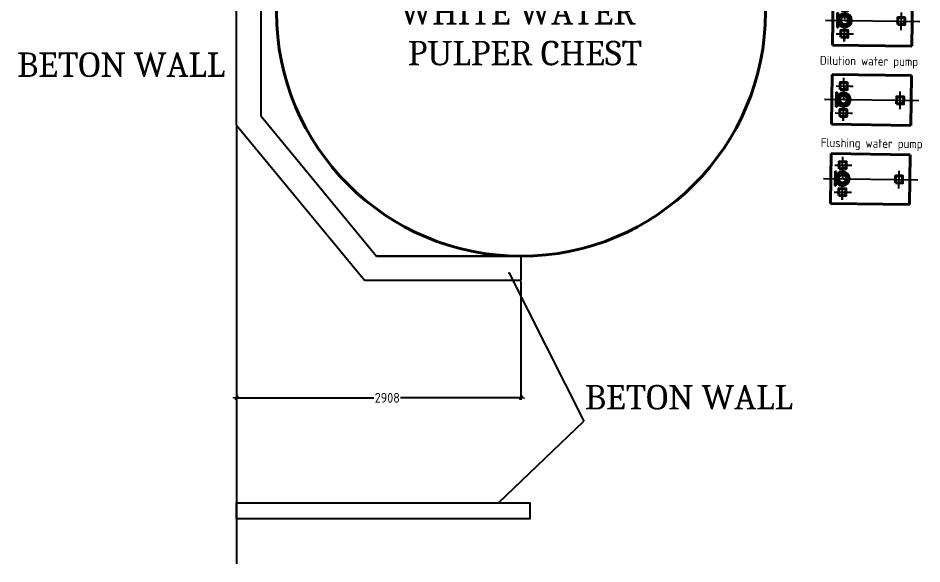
# Model space of a CAD drawing. Header units: millimetres. Extents: x 39335 to 110675, y -13954 to 36506.
# Drawn here: x 46614 to 55854, y -2842 to 2742 of the extents above; entities that cross this region are included whole.
import ezdxf

# ---------------------------------------------------------------- set-up
doc = ezdxf.new("R2010")
doc.units = ezdxf.units.MM
doc.linetypes.add('CENTER', pattern=[50.8, 31.75, -6.35, 6.35, -6.35])
doc.linetypes.add('DASHDOT', pattern=[1.2, 1, -0.095, 0.01, -0.095])
for name, color, linetype, lineweight in [('AM_0', 7, 'Continuous', 50), ('AM_1', 14, 'Continuous', 50), ('DIM', 8, 'Continuous', 13), ('KICHTHUOC', 1, 'Continuous', 9), ('NET-CO-BAN', 86, 'Continuous', 40)]:
    doc.layers.add(name, color=color, linetype=linetype, lineweight=lineweight)
for name, color, linetype in [('Andrtiz_equip_center', 147, 'Continuous'), ('KHUNG', 5, 'Continuous'), ('PUMP', 7, 'Continuous')]:
    doc.layers.add(name, color=color, linetype=linetype)
doc.styles.get("Standard").update_dxf_attribs({"font": 'ISOCP.SHX'})
doc.dimstyles.new('KT1-100', dxfattribs={"dimscale": 5, "dimtxt": 100, "dimasz": 0.2, "dimexe": 20, "dimexo": 10, "dimgap": 10, "dimtad": 1, "dimdec": 0, "dimdsep": 46, "dimtxsty": 'Standard', "dimblk": 'GACH1', "dimcen": 0.09, "dimdle": 300, "dimclrd": 9, "dimclre": 9, "dimclrt": 3, "dimadec": 0, "dimazin": 0, "dimtfac": 0.00072, "dimtdec": 0, "dimtix": 1, "dimtmove": 2, "dimatfit": 3, "dimldrblk": 'NONE', "dimfxl": 0, "dimtolj": 1, "dimarcsym": 0})

# ---------------------------------------------------------------- blocks, each defined once
blk = doc.blocks.new('A$C39D66AFF')
at = {"layer": 'PUMP', "linetype": 'Continuous', "lineweight": 13}
h = blk.add_hatch(dxfattribs=at)
h.set_pattern_fill('ANSI31', color=3, style=0)
h.set_pattern_definition([(45, (-90.26496, 1900.82447), (-0.088388348, 0.088388348), [])])
h.paths.add_polyline_path([(60, 290), (0, 290), (0, 274), (36, 264), (45, 230), (60, 230)])
h.paths.add_polyline_path([(-60, 290), (0, 274), (0, 290)])
h.paths.add_polyline_path([(60, 230), (45, 230), (60, 170)])
h = blk.add_hatch(dxfattribs=at)
h.set_pattern_fill('ANSI31', color=3, style=0)
h.set_pattern_definition([(45, (874.73504, 1670.82447), (-0.088388348, 0.088388348), [])])
h.paths.add_polyline_path([(1025, 60), (965, 60), (965, 44), (1001, 34), (1010, 0), (1025, 0)])
h.paths.add_polyline_path([(965, 60), (905, 60), (965, 44)])
h.paths.add_polyline_path([(1025, 0), (1010, 0), (1025, -60)])
h = blk.add_hatch(dxfattribs=at)
h.set_pattern_fill('ANSI31', color=3, style=0)
h.set_pattern_definition([(45, (-90.26496, 1440.82447), (-0.088388348, 0.088388348), [])])
h.paths.add_polyline_path([(60, -170), (0, -170), (0, -186), (36, -196), (45, -230), (60, -230)])
h.paths.add_polyline_path([(0, -170), (-60, -170), (0, -186)])
h.paths.add_polyline_path([(60, -230), (45, -230), (60, -290)])
at = {"layer": 'Andrtiz_equip_center', "color": 3, "ltscale": 0.1}
for p, q in [((0, 290), (0, 361)), ((0, 361), (0, 149)), ((-140, 230), (127, 230)), ((127, 230), (157, 230)), ((-323, 0), (1282, 0)), ((0, 149), (0, 119)), ((965, 153), (965, -149)), ((0, -230), (0, -95)), ((-131, -230), (109, -230)), ((0, -230), (0, -372)), ((109, -230), (159, -230))]:
    blk.add_line(p, q, dxfattribs=at)
at = {"layer": 'Andrtiz_equip_center', "color": 3, "linetype": 'DASHDOT'}
for p, q in [((-101, 105), (-138, 105)), ((-84, 35), (-111, 46)), ((-35, 84), (-46, 111)), ((10, 0), (133, 0)), ((35, 84), (46, 111)), ((84, 35), (111, 46)), ((-137, -105), (-102, -105)), ((-133, 0), (-43, 0)), ((-84, -35), (-111, -46)), ((-35, -84), (-46, -111)), ((0, -119), (0, -10)), ((35, -84), (46, -111)), ((84, -35), (111, -46))]:
    blk.add_line(p, q, dxfattribs=at)
blk.add_circle((0, 0), 105, dxfattribs=at)
at = {"layer": 'PUMP', "color": 3, "linetype": 'Continuous'}
for p, q in [((0, 425), (-200, 425)), ((0, 425), (965, 425)), ((965, 425), (1150, 425))]:
    blk.add_line(p, q, dxfattribs=at)
at = {"layer": 'PUMP', "color": 3, "linetype": 'Continuous', "lineweight": 40}
for p, q in [((-200, 425), (1150, 425)), ((1150, 425), (1150, -425)), ((1150, -425), (-200, -425)), ((-200, -425), (1150, -425))]:
    blk.add_line(p, q, dxfattribs=at)
at = {"layer": 'PUMP', "color": 3, "linetype": 'Continuous', "lineweight": 13}
for p, q in [((-60, 290), (36, 264)), ((36, 264), (60, 170))]:
    blk.add_line(p, q, dxfattribs=at)
at = {"layer": 'PUMP', "color": 3}
for p, q in [((-130, -94), (-130, 94)), ((-127, 125), (-111, 125)), ((-127, 125), (-127, -125)), ((-109, -124), (-109, 124)), ((-109, 88), (-106, 88)), ((-106, 88), (-106, 87)), ((-106, -88), (-106, 88)), ((-98, 78), (-98, 78)), ((-127, -125), (-111, -125)), ((-109, -88), (-106, -88)), ((-106, -88), (-106, -87)), ((-98, -78), (-98, -78))]:
    blk.add_line(p, q, dxfattribs=at)
at = {"layer": 'PUMP', "color": 3, "linetype": 'CENTER'}
blk.add_line((0, 49), (0, 136), dxfattribs=at)
at = {"layer": 'PUMP', "color": 3, "linetype": 'DASHDOT'}
blk.add_line((0, 49), (0, 136), dxfattribs=at)
at = {"layer": 'PUMP', "color": 3, "linetype": 'DASHDOT', "lineweight": 13}
blk.add_line((0, -230), (0, -230), dxfattribs=at)
at = {"layer": 'PUMP', "color": 3, "linetype": 'Continuous', "lineweight": 40}
blk.add_lwpolyline([(-200, 425), (-200, -425)], dxfattribs=at)
for points in [[(-60, 290), (-60, 170), (60, 170), (60, 290)], [(905, 60), (905, -60), (1025, -60), (1025, 60)], [(-60, -170), (-60, -290), (60, -290), (60, -170)]]:
    blk.add_lwpolyline(points, close=True, dxfattribs=at)
at = {"layer": 'PUMP', "color": 3}
for centre, radius in [((0, 0), 125), ((-97, 40), 9.5), ((0, 0), 94), ((0, 0), 62.5), ((-40, 97), 9.5), ((40, 97), 9.5), ((97, 40), 9.5), ((-97, -40), 9.5), ((-40, -97), 9.5), ((40, -97), 9.5), ((97, -40), 9.5)]:
    blk.add_circle(centre, radius, dxfattribs=at)
for centre, radius, start, end in [((-130, 97), 3, 270, 0), ((-111, 122), 3, 51.3811, 89.9999), ((-96, 87), 10, 182.4896, 260)]:
    blk.add_arc(centre, radius, start, end, dxfattribs=at)
at = {"layer": 'PUMP', "color": 3, "extrusion": (0, 0, -1)}
for centre, radius, start, end in [((130, -97), 3, 90, 180), ((111, -122), 3, 231.3811, 269.9999), ((96, -87), 10, 2.4896, 80)]:
    blk.add_arc(centre, radius, start, end, dxfattribs=at)
blk = doc.blocks.new('A$C61075419')
at = {"layer": 'AM_1', "rotation": 270}
blk.add_blockref('A$C39D66AFF', (582, 1282), dxfattribs=at)
blk = doc.blocks.new('_NONE')
at = {"color": 9}
blk.add_point((0, 0), dxfattribs=at)
blk = doc.blocks.new('GACH1')
at = {"layer": 'KICHTHUOC', "linetype": 'Continuous'}
h = blk.add_hatch(color=256, dxfattribs=at)
edge = h.paths.add_edge_path()
edge.add_line((-35, -78), (78, 35))
edge.add_arc((57, 57), 30, 315, 495)
edge.add_line((35, 78), (-78, -35))
edge.add_arc((-57, -57), 30, 135, 315)
at = {"layer": 'KICHTHUOC'}
h = blk.add_hatch(color=256, dxfattribs=at)
h.paths.add_polyline_path([(-42, 0), (42, 0), (78, 35, 1), (35, 78)])
h.paths.add_polyline_path([(-78, -35, 1), (-35, -78), (42, 0), (-42, 0)])
at = {"layer": 'KICHTHUOC', "linetype": 'Continuous'}
for p, q in [((-200, 0), (200, 0)), ((35, 78), (-78, -35)), ((-35, -78), (78, 35))]:
    blk.add_line(p, q, dxfattribs=at)
for centre, start, end in [((57, 57), 315, 135), ((-57, -57), 135, 315)]:
    blk.add_arc(centre, 30, start, end, dxfattribs=at)
blk = doc.blocks.new('*D293')
at = {"layer": 'DEFPOINTS', "color": 0, "transparency": 16777216}
for p in [(51755.4, 56.3), (48847.9, -597.7), (51755.4, -1142.6)]:
    blk.add_point(p, dxfattribs=at)
at = {"layer": 'DIM', "color": 9, "lineweight": -2, "transparency": 16777216}
for p, q in [((51755.4, 46.3), (51755.4, -1162.6)), ((48847.9, -607.7), (48847.9, -1162.6)), ((48848.1, -1142.6), (50252.1, -1142.6)), ((51755.2, -1142.6), (50525, -1142.6))]:
    blk.add_line(p, q, dxfattribs=at)
at = {"layer": 'DIM', "color": 9, "lineweight": -2, "transparency": 16777216, "xscale": 0.2, "yscale": 0.2, "zscale": 0.2, "rotation": 180}
blk.add_blockref('GACH1', (48847.9, -1142.6), dxfattribs=at)
at = {"layer": 'DIM', "color": 9, "lineweight": -2, "transparency": 16777216, "xscale": 0.2, "yscale": 0.2, "zscale": 0.2}
blk.add_blockref('GACH1', (51755.4, -1142.6), dxfattribs=at)
at = {"layer": 'DIM', "color": 3, "transparency": 16777216, "insert": (50388.6, -1142.6), "char_height": 100, "attachment_point": 5}
blk.add_mtext('\\A1;2908', dxfattribs=at)

msp = doc.modelspace()

# ---------------------------------------------------------------- linework, layer by layer
for p, q in [((49097.86, 1736.78), (49097.86, 12367.69)), ((49097.87, 1736.75), (49097.93, 12367.69)), ((48847.86, 1646.97), (48847.86, 6736.78)), ((49097.86, 1736.78), (50277.91, 306.26)), ((48847.86, 1646.97), (50160.05, 56.26)), ((48847.86, 1646.97), (48847.86, -2842.31)), ((51755.43, 306.25), (50277.91, 306.26)), ((50277.91, 306.26), (51755.43, 306.25)), ((51755.43, 306.25), (51755.43, 56.25)), ((51755.43, 56.25), (50160.05, 56.26))]:
    msp.add_line(p, q)
msp.add_lwpolyline([(48847.86, -2218.01), (51847.33, -2218.01), (51847.33, -2380.55), (48847.86, -2380.55)], close=True)
at = {"layer": 'NET-CO-BAN'}
msp.add_circle((51755.43, 2806.25), 2500, dxfattribs=at)

# ---------------------------------------------------------------- block references
at = {"layer": 'KHUNG', "xscale": -0.6, "yscale": 0.6, "zscale": 0.6, "rotation": 89.2229938206019}
for p in [(55837.64, 3057.35), (55826.65, 2247.42), (55815.67, 1437.49)]:
    msp.add_blockref('A$C61075419', p, dxfattribs=at)

# ---------------------------------------------------------------- texts
at = {"color": 3, "char_height": 250, "attachment_point": 1}
for s, insert in [('{\\fCambria|b0|i0|c0|p18;WHITE WATER\\P PULPER CHEST}', (50514.67, 2925.38)), ('{\\fCambria|b0|i0|c0|p18;BETON WALL}', (46602.86, 2390.04)), ('{\\fCambria|b0|i0|c0|p18;BETON WALL}', (52406.93, -1011.97))]:
    msp.add_mtext(s, dxfattribs=dict(at, insert=insert))
at = {"layer": 'AM_0'}
for s, p in [('Dilution water pump ', (54810.91, 2264.63)), ('Flushing water pump ', (54819.34, 1423.18))]:
    msp.add_text(s, height=90, rotation=359.223, dxfattribs=at).set_placement(p)

# ---------------------------------------------------------------- dimensions: what is measured, and where the dimension line sits
at = {"layer": 'DIM'}
dim = msp.add_linear_dim(base=(51755.43, -1142.59), p1=(48847.86, -597.67), p2=(51755.43, 56.25), dimstyle='KT1-100', override={"dimscale": 1}, dxfattribs=at)
dim.commit()
dim.dimension.update_dxf_attribs({"geometry": '*D293', "text_midpoint": (50388.56, -1142.59), "dimtype": 160})

# ---------------------------------------------------------------- leaders
for points in [[(51632.96, 132.19), (52396.73, -1382.46), (52396.93, -1382.46)], [(51524.82, -2218.01), (52396.53, -1382.46), (52396.73, -1382.46)]]:
    msp.add_leader(points, dimstyle='KT1-100', override={"dimscale": 1}, dxfattribs=at)

doc.saveas('drawing.dxf')
